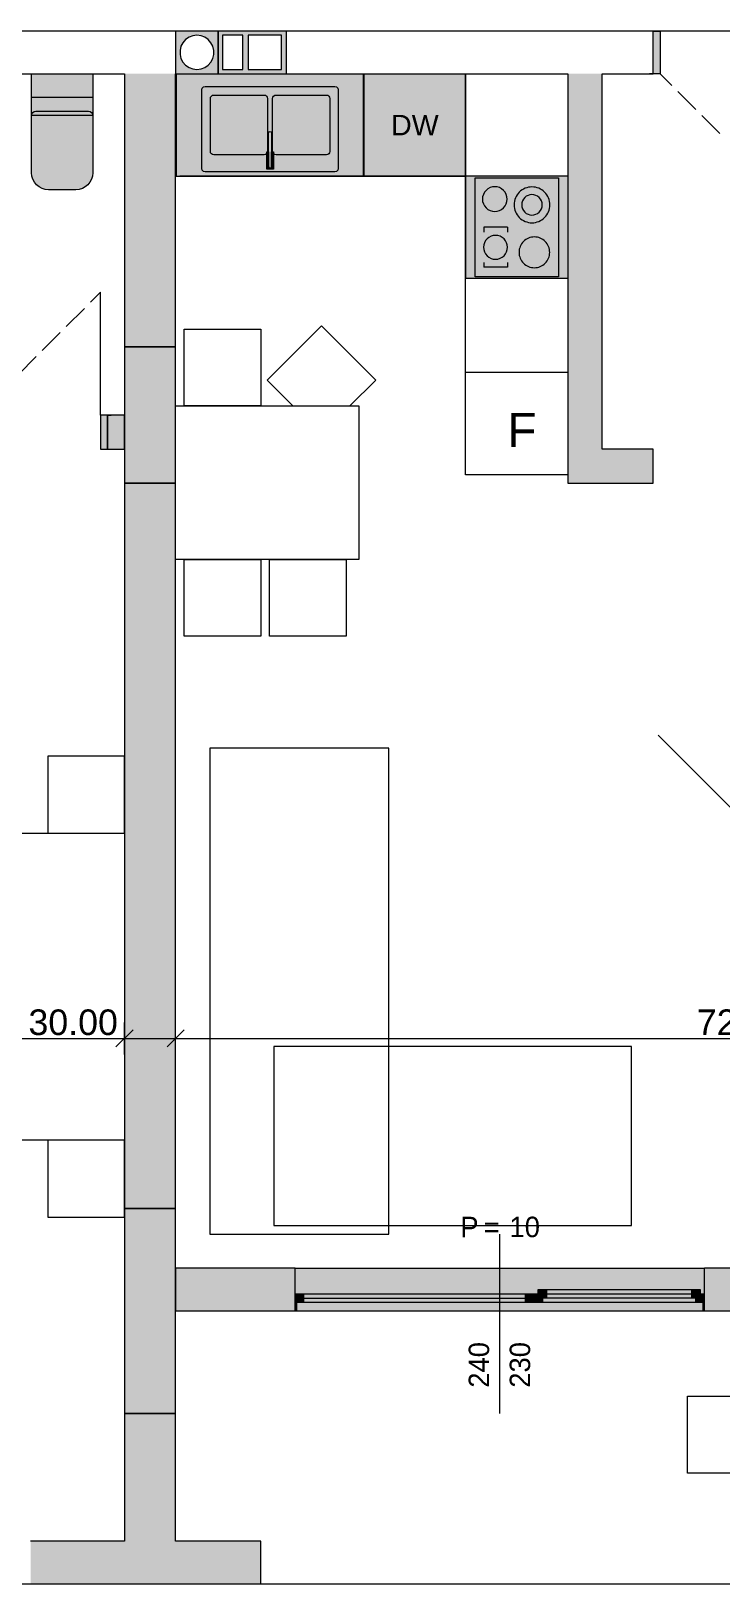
# Model space of a CAD drawing. Header units: millimetres. Extents: x 5493291 to 5652041, y -5155064 to -5098765.
# Drawn here: x 5596958 to 5601003, y -5130992 to -5121892 of the extents above; entities that cross this region are included whole.
import ezdxf

# ---------------------------------------------------------------- set-up
doc = ezdxf.new("R2010")
doc.units = ezdxf.units.MM
doc.header["$MEASUREMENT"] = 0
doc.layers.add('Drawing & Figure', color=7, linetype='Continuous')
for name, color, linetype, lineweight in [('Drawing & Figure_Pen_No__1', 7, 'Continuous', 13), ('Drawing & Figure_Pen_No__101', 252, 'Continuous', 13), ('Drawing & Figure_Pen_No__2', 8, 'Continuous', 13)]:
    doc.layers.add(name, color=color, linetype=linetype, lineweight=lineweight)
for name, color, linetype, lineweight, true_color in [('Drawing & Figure_Pen_No__102', 7, 'Continuous', 13, 0xcccccc), ('Drawing & Figure_Pen_No__105', 7, 'Continuous', 13, 0xcae6ff), ('Drawing & Figure_Pen_No__145', 7, 'Continuous', 13, 0x0077b0), ('Drawing & Figure_Pen_No__181', 7, 'Continuous', 5, 0x282828), ('Drawing & Figure_Pen_No__61', 7, 'Continuous', 13, 0x6a6a6a), ('Drawing & Figure_Pen_No__62', 7, 'Continuous', 13, 0xaaaaaa), ('Drawing & Figure_Pen_No__65', 7, 'Continuous', 20, 0x80c2ff)]:
    doc.layers.add(name, color=color, linetype=linetype, lineweight=lineweight, true_color=true_color)
doc.styles.add('GENERATED_STYLE_1', font='GIL_____.TTF')
doc.styles.add('GENERATED_STYLE_2', font='arial.ttf')
doc.styles.add('GENERATED_STYLE_3', font='ARIALUNI.ttf')

msp = doc.modelspace()

# ---------------------------------------------------------------- hatches: boundary and pattern name
at = {"layer": 'Drawing & Figure', "linetype": 'Continuous', "lineweight": 20}
h = msp.add_hatch(color=6, dxfattribs=at)
h.paths.add_polyline_path([(5597805.6, -5122141.5), (5598055.7, -5122141.5), (5598055.7, -5121891.5), (5597805.6, -5121891.5), (5597805.6, -5121911.5), (5597805.6, -5122121.5)])
h.paths.add_polyline_path([(5597831.8, -5122004.5), (5597837.1, -5121981.1), (5597848.4, -5121959.7), (5597864.4, -5121941.6), (5597884.6, -5121928), (5597907.2, -5121919.4), (5597931, -5121916.5), (5597954.7, -5121919.4), (5597977.3, -5121928), (5597996.9, -5121941.6), (5598013, -5121959.7), (5598024.2, -5121981.1), (5598030.2, -5122004.5), (5598030.2, -5122028.5), (5598024.2, -5122051.9), (5598013, -5122073.3), (5597996.9, -5122091.4), (5597977.3, -5122105.1), (5597954.7, -5122113.6), (5597931, -5122116.5), (5597907.2, -5122113.6), (5597884.6, -5122105.1), (5597864.4, -5122091.4), (5597848.4, -5122073.3), (5597837.1, -5122051.9), (5597831.8, -5122028.5)], flags=0)
h = msp.add_hatch(color=6, dxfattribs=at)
h.paths.add_polyline_path([(5598055.7, -5121891.5), (5598055.7, -5122141.5), (5598456.1, -5122141.5), (5598456.1, -5121891.5)])
h.paths.add_polyline_path([(5598080.7, -5121916.5), (5598200.7, -5121916.5), (5598200.7, -5122116.5), (5598080.7, -5122116.5)], flags=0)
h.paths.add_polyline_path([(5598427, -5122116.5), (5598231, -5122116.5), (5598231, -5121916.5), (5598427, -5121916.5)], flags=0)
at = {"layer": 'Drawing & Figure_Pen_No__1', "linetype": 'Continuous', "lineweight": 0, "true_color": 0xffffff}
for points in [[(5600605.8, -5121891.5), (5600605.8, -5122141.5), (5600646.2, -5122141.5), (5600646.2, -5121891.5)], [(5597060.7, -5122821.6), (5597220.5, -5122821.6), (5597240.1, -5122819.6), (5597259.1, -5122814), (5597276.4, -5122804.7), (5597291.2, -5122792.3), (5597303.7, -5122777.1), (5597313.2, -5122759.8), (5597318.5, -5122741.1), (5597320.9, -5122721.5), (5597320.9, -5122141.5), (5596960.9, -5122141.5), (5596960.9, -5122721.5), (5596962.7, -5122741.1), (5596968.1, -5122759.8), (5596977.6, -5122777.1), (5596990.1, -5122792.3), (5597004.9, -5122804.7), (5597022.7, -5122814), (5597041.1, -5122819.6)], [(5597505.7, -5122141.5), (5597505.7, -5123741.6), (5597805.6, -5123741.6), (5597805.6, -5122141.5)], [(5597809.2, -5122141.5), (5597809.2, -5122741.5), (5598909.3, -5122741.5), (5598909.3, -5122141.5)], [(5597979.1, -5122216.5), (5597969.6, -5122219.2), (5597961.9, -5122226.5), (5597959.5, -5122236.5), (5597959.5, -5122696.5), (5597961.9, -5122706.6), (5597969.6, -5122713.9), (5597979.1, -5122716.5), (5598739.4, -5122716.5), (5598749.5, -5122713.9), (5598756.7, -5122706.6), (5598759.6, -5122696.5), (5598759.6, -5122236.5), (5598756.7, -5122226.5), (5598749.5, -5122219.2), (5598739.4, -5122216.5)], [(5598905.8, -5122141.5), (5598905.8, -5122741.5), (5599505.7, -5122741.5), (5599505.7, -5122141.5)], [(5600105.7, -5122141.5), (5600105.7, -5124341.6), (5600305.9, -5124341.6), (5600305.9, -5122141.5)], [(5598350.4, -5122488.6), (5598350.4, -5122686.5), (5598353.3, -5122692.9), (5598359.3, -5122695.5), (5598365.8, -5122692.9), (5598368.2, -5122686.5), (5598368.2, -5122488.7), (5598365.8, -5122482.3), (5598359.3, -5122479.6), (5598353.3, -5122482.3)], [(5598339.7, -5122599.5), (5598339.7, -5122634.5), (5598350.4, -5122634.5), (5598350.4, -5122599.5)], [(5598339.7, -5122635.5), (5598339.7, -5122700.6), (5598379.5, -5122700.6), (5598379.5, -5122635.5), (5598368.2, -5122635.5), (5598368.2, -5122686.5), (5598365.8, -5122692.9), (5598359.3, -5122695.5), (5598353.3, -5122692.9), (5598350.4, -5122686.5), (5598350.4, -5122635.5)], [(5598378.9, -5122599.5), (5598368.2, -5122599.5), (5598368.2, -5122634.5), (5598378.9, -5122634.5)], [(5600105.7, -5122741.5), (5599505.7, -5122741.5), (5599505.7, -5123341.6), (5600105.7, -5123341.6)], [(5600051, -5122751.5), (5599561, -5122751.5), (5599561, -5123331.5), (5600051, -5123331.5)], [(5597405.9, -5124141.6), (5597366.1, -5124141.6), (5597366.1, -5124341.6), (5597405.9, -5124341.6)], [(5597405.9, -5124141.6), (5597405.9, -5124341.6), (5597505.7, -5124341.6), (5597505.7, -5124141.6)], [(5600605.8, -5124341.6), (5600105.7, -5124341.6), (5600105.7, -5124541.6), (5600605.8, -5124541.6)], [(5597505.7, -5124541.6), (5597505.7, -5128791.4), (5597805.6, -5128791.4), (5597805.6, -5124541.6)], [(5597805.6, -5129141.9), (5597805.6, -5129392), (5598506, -5129392), (5598506, -5129341.5), (5598506, -5129291.6), (5598506, -5129141.9)], [(5600905.8, -5129341.5), (5600905.8, -5129291.6), (5600905.8, -5129141.9), (5598506, -5129141.9), (5598506, -5129291.6), (5598506, -5129341.5)], [(5600905.8, -5129341.5), (5600905.8, -5129392), (5601805.8, -5129392), (5601805.8, -5129141.9), (5600905.8, -5129141.9), (5600905.8, -5129291.6)], [(5598506, -5129291.6), (5598506, -5129341.5), (5598555.9, -5129341.5), (5598555.9, -5129291.6)], [(5598555.9, -5129291.6), (5598555.9, -5129341.5), (5599856.2, -5129341.5), (5599856.2, -5129291.6)], [(5599906.1, -5129341.5), (5599906.1, -5129291.6), (5599856.2, -5129291.6), (5599856.2, -5129341.5)], [(5599906.1, -5129291.6), (5599906.1, -5129341.5), (5599956, -5129341.5), (5599956, -5129316.6), (5599931, -5129316.6), (5599931, -5129291.6)], [(5599931, -5129266.7), (5599931, -5129316.6), (5599980.9, -5129316.6), (5599980.9, -5129266.7)], [(5600831, -5129266.7), (5599980.9, -5129266.7), (5599980.9, -5129316.6), (5599956, -5129316.6), (5599956, -5129341.5), (5600855.9, -5129341.5), (5600855.9, -5129316.6), (5600831, -5129316.6)], [(5600831, -5129316.6), (5600831, -5129266.7), (5599980.9, -5129266.7), (5599980.9, -5129316.6)], [(5600880.9, -5129316.6), (5600880.9, -5129266.7), (5600831, -5129266.7), (5600831, -5129316.6)], [(5600905.8, -5129341.5), (5600905.8, -5129291.6), (5600880.9, -5129291.6), (5600880.9, -5129316.6), (5600855.9, -5129316.6), (5600855.9, -5129341.5)], [(5598506, -5129341.5), (5598506, -5129392), (5598516.1, -5129392), (5600895.7, -5129392), (5600905.8, -5129392), (5600905.8, -5129341.5)], [(5598516.1, -5129392), (5598516.1, -5129341.5), (5598506, -5129341.5), (5598506, -5129392)], [(5600905.8, -5129392), (5600905.8, -5129341.5), (5600895.7, -5129341.5), (5600895.7, -5129392)], [(5597505.7, -5129992), (5597505.7, -5130741.6), (5597805.6, -5130741.6), (5597805.6, -5129992)], [(5596955.6, -5130941.8), (5596955.6, -5130991.7), (5598305.8, -5130991.7), (5598305.8, -5130741.6), (5596955.6, -5130741.6), (5596955.6, -5130891.9)]]:
    msp.add_hatch(color=7, dxfattribs=at).paths.add_polyline_path(points)
at = {"layer": 'Drawing & Figure_Pen_No__1', "linetype": 'Continuous', "lineweight": 0, "true_color": 0x000000}
for points in [[(5597805.6, -5124541.6), (5597805.6, -5123741.6), (5597505.7, -5123741.6), (5597505.7, -5124541.6)], [(5597805.6, -5128791.4), (5597505.7, -5128791.4), (5597505.7, -5129992), (5597805.6, -5129992)]]:
    msp.add_hatch(color=18, dxfattribs=at).paths.add_polyline_path(points)

# ---------------------------------------------------------------- linework, layer by layer
at = {"layer": 'Drawing & Figure_Pen_No__1', "color": 7, "linetype": 'Continuous', "lineweight": 13}
for points in [[(5608504.5, -5121891.5), (5589555.9, -5121891.5)], [(5600605.8, -5121891.5), (5591005.9, -5121891.5)], [(5598055.7, -5121891.5), (5597805.6, -5121891.5)], [(5597805.6, -5121891.5), (5597805.6, -5121911.5)], [(5597805.6, -5121911.5), (5597805.6, -5122121.5)], [(5597864.4, -5121941.6), (5597848.4, -5121959.7)], [(5597884.6, -5121928), (5597864.4, -5121941.6)], [(5597907.2, -5121919.4), (5597884.6, -5121928)], [(5597931, -5121916.5), (5597907.2, -5121919.4)], [(5597954.7, -5121919.4), (5597931, -5121916.5)], [(5597977.3, -5121928), (5597954.7, -5121919.4)], [(5597996.9, -5121941.6), (5597977.3, -5121928)], [(5598013, -5121959.7), (5597996.9, -5121941.6)], [(5598055.7, -5122141.5), (5598055.7, -5121891.5)], [(5598456.1, -5121891.5), (5598055.7, -5121891.5)], [(5598055.7, -5121891.5), (5598055.7, -5122141.5)], [(5598200.7, -5121916.5), (5598080.7, -5121916.5)], [(5598080.7, -5121916.5), (5598080.7, -5122116.5)], [(5598200.7, -5122116.5), (5598200.7, -5121916.5)], [(5598427, -5121916.5), (5598231, -5121916.5)], [(5598231, -5121916.5), (5598231, -5122116.5)], [(5598427, -5122116.5), (5598427, -5121916.5)], [(5598456.1, -5122141.5), (5598456.1, -5121891.5)], [(5600605.8, -5121891.5), (5600583.9, -5121891.5)], [(5600605.8, -5121891.5), (5600583.9, -5121891.5)], [(5600605.8, -5121891.5), (5600583.9, -5121891.5)], [(5600605.8, -5122141.5), (5600605.8, -5121891.5)], [(5600605.8, -5122141.5), (5600605.8, -5121891.5)], [(5600605.8, -5122141.5), (5600605.8, -5121891.5)], [(5597837.1, -5121981), (5597831.8, -5122004.5)], [(5597831.8, -5122004.5), (5597831.8, -5122028.5)], [(5597831.8, -5122028.5), (5597837.1, -5122051.9)], [(5597848.4, -5121959.7), (5597837.1, -5121981)], [(5598024.2, -5121981), (5598013, -5121959.7)], [(5598030.2, -5122004.5), (5598024.2, -5121981)], [(5598024.2, -5122051.9), (5598030.2, -5122028.5)], [(5598030.2, -5122028.5), (5598030.2, -5122004.5)], [(5597805.6, -5122121.5), (5597805.6, -5122141.5)], [(5597837.1, -5122051.9), (5597848.4, -5122073.3)], [(5597848.4, -5122073.3), (5597864.4, -5122091.4)], [(5597864.4, -5122091.4), (5597884.6, -5122105.1)], [(5597884.6, -5122105.1), (5597907.2, -5122113.6)], [(5597907.2, -5122113.6), (5597931, -5122116.5)], [(5597931, -5122116.5), (5597954.7, -5122113.6)], [(5597954.7, -5122113.6), (5597977.3, -5122105.1)], [(5597977.3, -5122105.1), (5597996.9, -5122091.4)], [(5597996.9, -5122091.4), (5598013, -5122073.3)], [(5598013, -5122073.3), (5598024.2, -5122051.9)], [(5598080.7, -5122116.5), (5598200.7, -5122116.5)], [(5598231, -5122116.5), (5598427, -5122116.5)], [(5593305.9, -5122141.5), (5597505.7, -5122141.5)], [(5597505.7, -5122141.5), (5597505.7, -5123741.6)], [(5597805.6, -5123741.6), (5597805.6, -5122141.5)], [(5597805.6, -5122141.5), (5600105.7, -5122141.5)], [(5597805.6, -5122141.5), (5598055.7, -5122141.5)], [(5598055.7, -5122141.5), (5598456.1, -5122141.5)], [(5600105.7, -5122141.5), (5600105.7, -5124341.6)], [(5600305.9, -5124341.6), (5600305.9, -5122141.5)], [(5600305.9, -5122141.5), (5600605.8, -5122141.5)], [(5600605.8, -5122141.5), (5600583.9, -5122141.5)], [(5600605.8, -5122141.5), (5600583.9, -5122141.5)], [(5600605.8, -5122141.5), (5600583.9, -5122141.5)], [(5597505.7, -5123741.6), (5597805.6, -5123741.6)], [(5597805.6, -5123741.6), (5597505.7, -5123741.6)], [(5597505.7, -5123741.6), (5597505.7, -5124541.6)], [(5597805.6, -5124541.6), (5597805.6, -5123741.6)], [(5597405.9, -5124141.6), (5597427.8, -5124141.6)], [(5597405.9, -5124141.6), (5597405.9, -5124341.6)], [(5597505.7, -5124141.6), (5597405.9, -5124141.6)], [(5597405.9, -5124141.6), (5597405.9, -5124341.6)], [(5597405.9, -5124141.6), (5597405.9, -5124341.6)], [(5597405.9, -5124141.6), (5597427.8, -5124141.6)], [(5597405.9, -5124141.6), (5597427.8, -5124141.6)], [(5597505.7, -5124341.6), (5597505.7, -5124141.6)], [(5597405.9, -5124341.6), (5597427.8, -5124341.6)], [(5597405.9, -5124341.6), (5597505.7, -5124341.6)], [(5597405.9, -5124341.6), (5597427.8, -5124341.6)], [(5597405.9, -5124341.6), (5597427.8, -5124341.6)], [(5600105.7, -5124341.6), (5600105.7, -5124541.6)], [(5600605.8, -5124341.6), (5600305.9, -5124341.6)], [(5600605.8, -5124541.6), (5600605.8, -5124341.6)], [(5597505.7, -5124541.6), (5597505.7, -5128791.4)], [(5597805.6, -5124541.6), (5597505.7, -5124541.6)], [(5597505.7, -5124541.6), (5597805.6, -5124541.6)], [(5597805.6, -5128791.4), (5597805.6, -5124541.6)], [(5600105.7, -5124541.6), (5600605.8, -5124541.6)], [(5597505.7, -5127888.5), (5597505.7, -5127700.8)], [(5597805.6, -5127888.5), (5597805.6, -5127700.8)], [(5594505.9, -5127794.7), (5597505.7, -5127794.7)], [(5597505.7, -5127794.7), (5597805.6, -5127794.7)], [(5597805.6, -5127794.7), (5605056.2, -5127794.7)], [(5597505.7, -5128791.4), (5597805.6, -5128791.4)], [(5597805.6, -5128791.4), (5597505.7, -5128791.4)], [(5597505.7, -5128791.4), (5597505.7, -5129992)], [(5597805.6, -5129992), (5597805.6, -5128791.4)], [(5598506, -5129141.9), (5597805.6, -5129141.9)], [(5597805.6, -5129141.9), (5597805.6, -5129392)], [(5598506, -5129291.6), (5598506, -5129141.9)], [(5600905.8, -5129291.6), (5600905.8, -5129141.9)], [(5601805.8, -5129141.9), (5600905.8, -5129141.9)], [(5598506, -5129341.5), (5598506, -5129291.6)], [(5600905.8, -5129341.5), (5600905.8, -5129291.6)], [(5597805.6, -5129392), (5598506, -5129392)], [(5598506, -5129392), (5598506, -5129341.5)], [(5598506, -5129392), (5598506, -5129341.5)], [(5600905.8, -5129392), (5600905.8, -5129341.5)], [(5600905.8, -5129392), (5600905.8, -5129341.5)], [(5600905.8, -5129392), (5601805.8, -5129392)], [(5597505.7, -5129992), (5597505.7, -5130741.6)], [(5597805.6, -5129992), (5597505.7, -5129992)], [(5597505.7, -5129992), (5597805.6, -5129992)], [(5597805.6, -5130741.6), (5597805.6, -5129992)], [(5597505.7, -5130741.6), (5596955.6, -5130741.6)], [(5598305.8, -5130741.6), (5597805.6, -5130741.6)], [(5598305.8, -5130991.7), (5598305.8, -5130741.6)], [(5540454.1, -5130991.7), (5619356.6, -5130991.7)], [(5540454.1, -5130991.7), (5619356.6, -5130991.7)], [(5596955.6, -5130991.7), (5598305.8, -5130991.7)]]:
    msp.add_lwpolyline(points, dxfattribs=at)
at = {"layer": 'Drawing & Figure_Pen_No__101', "color": 252, "linetype": 'Continuous', "lineweight": 13}
for points in [[(5596960.9, -5122721.5), (5596960.9, -5122141.5)], [(5596960.9, -5122141.5), (5597320.9, -5122141.5)], [(5597320.9, -5122141.5), (5597320.9, -5122721.5)], [(5597320.9, -5122281.5), (5596960.9, -5122281.5)], [(5597320.9, -5122386.5), (5596960.9, -5122386.5)], [(5596985.9, -5122361.6), (5597140.9, -5122361.6)], [(5597140.9, -5122361.6), (5597296, -5122361.6)], [(5596962.7, -5122741.1), (5596960.9, -5122721.5)], [(5596968.1, -5122759.8), (5596962.7, -5122741.1)], [(5596977.6, -5122777.1), (5596968.1, -5122759.8)], [(5597313.2, -5122759.8), (5597303.7, -5122777.1)], [(5597318.5, -5122741.1), (5597313.2, -5122759.8)], [(5597320.9, -5122721.5), (5597318.5, -5122741.1)], [(5596990.1, -5122792.3), (5596977.6, -5122777.1)], [(5597004.9, -5122804.7), (5596990.1, -5122792.3)], [(5597022.7, -5122814), (5597004.9, -5122804.7)], [(5597041.1, -5122819.6), (5597022.7, -5122814)], [(5597060.7, -5122821.6), (5597041.1, -5122819.6)], [(5597220.5, -5122821.6), (5597060.7, -5122821.6)], [(5597240.1, -5122819.6), (5597220.5, -5122821.6)], [(5597259.1, -5122814), (5597240.1, -5122819.6)], [(5597276.4, -5122804.7), (5597259.1, -5122814)], [(5597291.2, -5122792.3), (5597276.4, -5122804.7)], [(5597303.7, -5122777.1), (5597291.2, -5122792.3)], [(5597856.1, -5123637.9), (5598305.8, -5123637.9)], [(5597856.1, -5124087.9), (5597856.1, -5123637.9)], [(5598305.8, -5123637.9), (5598305.8, -5124087.9)], [(5598342, -5123937.1), (5598660.4, -5123619)], [(5598660.4, -5123619), (5598978.8, -5123937.1)], [(5598492.9, -5124087.9), (5598342, -5123937.1)], [(5598978.8, -5123937.1), (5598827.9, -5124087.9)], [(5597805.6, -5124987.9), (5597805.6, -5124087.9)], [(5597805.6, -5124087.9), (5598880.8, -5124087.9)], [(5598305.8, -5124087.9), (5597856.1, -5124087.9)], [(5598880.8, -5124087.9), (5598880.8, -5124987.9)], [(5598880.8, -5124987.9), (5597805.6, -5124987.9)], [(5597856.1, -5124987.9), (5598305.8, -5124987.9)], [(5597856.1, -5125437.9), (5597856.1, -5124987.9)], [(5598305.8, -5124987.9), (5598305.8, -5125437.9)], [(5598355.7, -5124987.9), (5598806, -5124987.9)], [(5598355.7, -5125437.9), (5598355.7, -5124987.9)], [(5598806, -5124987.9), (5598806, -5125437.9)], [(5598305.8, -5125437.9), (5597856.1, -5125437.9)], [(5598806, -5125437.9), (5598355.7, -5125437.9)], [(5601518.9, -5126902), (5600635, -5126018.3)], [(5599056, -5126093.8), (5598005.8, -5126093.8)], [(5598005.8, -5126093.8), (5598005.8, -5128941.7)], [(5599056, -5128941.7), (5599056, -5126093.8)], [(5597505.7, -5126141.6), (5597056, -5126141.6)], [(5597056, -5126141.6), (5597056, -5126591.7)], [(5597505.7, -5126591.7), (5597505.7, -5126141.6)], [(5595705.8, -5126591.7), (5597505.7, -5126591.7)], [(5597056, -5126591.7), (5597505.7, -5126591.7)], [(5597505.7, -5126591.7), (5597505.7, -5128391.7)], [(5600478.1, -5127841.6), (5598382.4, -5127841.6)], [(5598382.4, -5127841.6), (5598382.4, -5128891.8)], [(5600478.1, -5128891.8), (5600478.1, -5127841.6)], [(5597505.7, -5128391.7), (5595705.8, -5128391.7)], [(5597505.7, -5128391.7), (5597056, -5128391.7)], [(5597056, -5128391.7), (5597056, -5128841.9)], [(5597505.7, -5128841.9), (5597505.7, -5128391.7)], [(5597056, -5128841.9), (5597505.7, -5128841.9)], [(5598005.8, -5128941.7), (5599056, -5128941.7)], [(5598382.4, -5128891.8), (5600478.1, -5128891.8)], [(5600806, -5130341.8), (5600806, -5129891.6)], [(5600806, -5129891.6), (5601255.7, -5129891.6)], [(5601255.7, -5130341.8), (5600806, -5130341.8)]]:
    msp.add_lwpolyline(points, dxfattribs=at)
for points in [[(5596960.9, -5122386.5, -0.413734), (5596985.9, -5122361.6)], [(5597296, -5122361.6, -0.413734), (5597320.9, -5122386.5)]]:
    msp.add_lwpolyline(points, format="xyb", dxfattribs=at)
at = {"layer": 'Drawing & Figure_Pen_No__102', "color": 254, "linetype": 'Continuous', "lineweight": 13, "true_color": 0xcccccc}
for points in [[(5597809.2, -5122141.5), (5598909.3, -5122141.5)], [(5597809.2, -5122141.5), (5597809.2, -5122741.5)], [(5597961.9, -5122226.5), (5597969.6, -5122219.2)], [(5597969.6, -5122219.2), (5597979.7, -5122216.5)], [(5597979.7, -5122216.5), (5598739.4, -5122216.5)], [(5598739.4, -5122216.5), (5598749.5, -5122219.2)], [(5598749.5, -5122219.2), (5598756.7, -5122226.5)], [(5598905.8, -5122141.5), (5599505.7, -5122141.5)], [(5598905.8, -5122141.5), (5598905.8, -5122741.5)], [(5598909.3, -5122141.5), (5598909.3, -5122741.5)], [(5599505.7, -5122141.5), (5599505.7, -5122741.5)], [(5597959.5, -5122236.5), (5597961.9, -5122226.5)], [(5597959.5, -5122696.5), (5597959.5, -5122236.5)], [(5598009.4, -5122596.5), (5598009.4, -5122286.5)], [(5598029.6, -5122266.5), (5598324.2, -5122266.5)], [(5598344.4, -5122286.5), (5598344.4, -5122596.5)], [(5598374.1, -5122596.5), (5598374.1, -5122286.5)], [(5598394.3, -5122266.5), (5598689.5, -5122266.5)], [(5598709.1, -5122286.5), (5598709.1, -5122596.5)], [(5598756.7, -5122226.5), (5598759.6, -5122236.5)], [(5598759.6, -5122236.5), (5598759.6, -5122696.5)], [(5598350.4, -5122488.6), (5598353.3, -5122482.3)], [(5598350.4, -5122686.5), (5598350.4, -5122488.6)], [(5598353.3, -5122482.3), (5598359.3, -5122479.6)], [(5598359.3, -5122479.6), (5598365.8, -5122482.3)], [(5598365.8, -5122482.3), (5598368.2, -5122488.7)], [(5598368.2, -5122488.7), (5598368.2, -5122686.5)], [(5598324.2, -5122616.5), (5598029.6, -5122616.5)], [(5598339.7, -5122599.5), (5598350.4, -5122599.5)], [(5598339.7, -5122634.6), (5598339.7, -5122599.5)], [(5598350.4, -5122634.6), (5598339.7, -5122634.6)], [(5598339.7, -5122635.5), (5598350.4, -5122635.5)], [(5598339.7, -5122700.6), (5598339.7, -5122635.5)], [(5598350.4, -5122599.5), (5598350.4, -5122634.6)], [(5598350.4, -5122635.5), (5598350.4, -5122686.5)], [(5598368.2, -5122634.6), (5598368.2, -5122599.5)], [(5598368.2, -5122599.5), (5598378.9, -5122599.5)], [(5598378.9, -5122634.6), (5598368.2, -5122634.6)], [(5598368.2, -5122686.5), (5598368.2, -5122635.5)], [(5598368.2, -5122635.5), (5598379.5, -5122635.5)], [(5598378.9, -5122599.5), (5598378.9, -5122634.6)], [(5598379.5, -5122635.5), (5598379.5, -5122700.6)], [(5598689.5, -5122616.5), (5598394.3, -5122616.5)], [(5597809.2, -5122741.5), (5598909.3, -5122741.5)], [(5597961.9, -5122706.6), (5597959.5, -5122696.5)], [(5597969.6, -5122713.9), (5597961.9, -5122706.6)], [(5597979.7, -5122716.5), (5597969.6, -5122713.9)], [(5598739.4, -5122716.5), (5597979.7, -5122716.5)], [(5598379.5, -5122700.6), (5598339.7, -5122700.6)], [(5598353.3, -5122692.9), (5598350.4, -5122686.5)], [(5598350.4, -5122686.5), (5598353.3, -5122692.9)], [(5598359.3, -5122695.5), (5598353.3, -5122692.9)], [(5598353.3, -5122692.9), (5598359.3, -5122695.5)], [(5598365.8, -5122692.9), (5598359.3, -5122695.5)], [(5598359.3, -5122695.5), (5598365.8, -5122692.9)], [(5598368.2, -5122686.5), (5598365.8, -5122692.9)], [(5598365.8, -5122692.9), (5598368.2, -5122686.5)], [(5598749.5, -5122713.9), (5598739.4, -5122716.5)], [(5598756.7, -5122706.6), (5598749.5, -5122713.9)], [(5598759.6, -5122696.5), (5598756.7, -5122706.6)], [(5598905.8, -5122741.5), (5599505.7, -5122741.5)], [(5599505.7, -5122741.5), (5599505.7, -5123341.6)], [(5600105.7, -5122741.5), (5599505.7, -5122741.5)], [(5599561, -5123331.6), (5599561, -5122751.5)], [(5599561, -5122751.5), (5600051, -5122751.5)], [(5600051, -5122751.5), (5600051, -5123331.6)], [(5600105.7, -5122741.5), (5600105.7, -5123341.6)], [(5599752.2, -5123041.5), (5599612.1, -5123041.5)], [(5599612.1, -5123041.5), (5599612.1, -5123070.6)], [(5599752.2, -5123041.5), (5599752.2, -5123070.6)], [(5599612.1, -5123246.9), (5599612.1, -5123275.9)], [(5599752.2, -5123275.9), (5599612.1, -5123275.9)], [(5599752.2, -5123246.9), (5599752.2, -5123275.9)], [(5600105.7, -5123341.6), (5599505.7, -5123341.6)], [(5600051, -5123331.6), (5599561, -5123331.6)]]:
    msp.add_lwpolyline(points, dxfattribs=at)
for points in [[(5598009.4, -5122286.5, -0.413745), (5598029.6, -5122266.5)], [(5598324.2, -5122266.5, -0.413745), (5598344.4, -5122286.5)], [(5598374.1, -5122286.5, -0.413716), (5598394.3, -5122266.5)], [(5598689.5, -5122266.5, -0.413732), (5598709.1, -5122286.5)], [(5598029.6, -5122616.5, -0.413746), (5598009.4, -5122596.5)], [(5598344.4, -5122596.5, -0.413746), (5598324.2, -5122616.5)], [(5598394.3, -5122616.5, -0.413718), (5598374.1, -5122596.5)], [(5598709.1, -5122596.5, -0.413733), (5598689.5, -5122616.5)]]:
    msp.add_lwpolyline(points, format="xyb", dxfattribs=at)
for points in [[(5599749.3, -5122876.3, 0.414214), (5599676.8, -5122803.7, 0.414214), (5599604.3, -5122876.3, 0.414214), (5599676.8, -5122948.7, 0.414214)], [(5599999.4, -5122909.9, 0.414214), (5599894.8, -5122804.9, 0.414214), (5599789.7, -5122909.9, 0.414214), (5599894.8, -5123014.9, 0.414214)], [(5599954.8, -5122909.9, 0.414214), (5599894.8, -5122849.9, 0.414214), (5599834.8, -5122909.9, 0.414214), (5599894.8, -5122969.9, 0.414214)], [(5599751.6, -5123158.7, 0.414214), (5599681.6, -5123088.7, 0.414214), (5599611.5, -5123158.7, 0.414214), (5599681.6, -5123228.7, 0.414214)], [(5599998.8, -5123188.3, 0.414214), (5599909.1, -5123098.3, 0.414214), (5599818.8, -5123188.3, 0.414214), (5599909.1, -5123278.3, 0.414214)]]:
    msp.add_lwpolyline(points, format="xyb", close=True, dxfattribs=at)
at = {"layer": 'Drawing & Figure_Pen_No__145', "color": 144, "linetype": 'Continuous', "lineweight": 13, "true_color": 0x0077b0}
for points in [[(5597556.2, -5127744.8), (5597455.8, -5127844.6)], [(5597856.1, -5127744.8), (5597755.7, -5127844.6)], [(5599705.9, -5129992), (5599705.9, -5128941.7)]]:
    msp.add_lwpolyline(points, dxfattribs=at)
at = {"layer": 'Drawing & Figure_Pen_No__181', "color": 250, "linetype": 'Continuous', "lineweight": 5, "true_color": 0x282828}
for points in [[(5600646.2, -5122141.5), (5600714, -5122209.6)], [(5600749.6, -5122244.9), (5600855.3, -5122351)], [(5600891, -5122386.4), (5600996.7, -5122492.4)], [(5597306.7, -5123481), (5597366.1, -5123421.6)], [(5597164.7, -5123622.5), (5597271, -5123516.4)], [(5597023.3, -5123763.9), (5597129.6, -5123657.8)], [(5596881.9, -5123905.3), (5596988.3, -5123799.3)]]:
    msp.add_lwpolyline(points, dxfattribs=at)
at = {"layer": 'Drawing & Figure_Pen_No__2', "color": 8, "linetype": 'Continuous', "lineweight": 13}
for points in [[(5598506, -5129141.9), (5600905.8, -5129141.9)], [(5598506, -5129291.6), (5598506, -5129141.9)], [(5600905.8, -5129291.6), (5600905.8, -5129141.9)], [(5598506, -5129291.6), (5598555.9, -5129291.6)], [(5598506, -5129341.5), (5598506, -5129291.6)], [(5598506, -5129341.5), (5598506, -5129291.6)], [(5598555.9, -5129291.6), (5598555.9, -5129341.5)], [(5598555.9, -5129291.6), (5599856.2, -5129291.6)], [(5598555.9, -5129316.6), (5599856.2, -5129316.6)], [(5599856.2, -5129341.5), (5599856.2, -5129291.6)], [(5599856.2, -5129291.6), (5599906.1, -5129291.6)], [(5599906.1, -5129291.6), (5599931, -5129291.6)], [(5599931, -5129266.7), (5599980.9, -5129266.7)], [(5599931, -5129316.6), (5599931, -5129266.7)], [(5599931, -5129291.6), (5599931, -5129316.6)], [(5599931, -5129316.6), (5599956, -5129316.6)], [(5599980.9, -5129316.6), (5599931, -5129316.6)], [(5599956, -5129316.6), (5599956, -5129341.5)], [(5599980.9, -5129266.7), (5600831, -5129266.7)], [(5599980.9, -5129266.7), (5599980.9, -5129316.6)], [(5599980.9, -5129266.7), (5600831, -5129266.7)], [(5599980.9, -5129291.6), (5600831, -5129291.6)], [(5600831, -5129316.6), (5599980.9, -5129316.6)], [(5600831, -5129316.6), (5600831, -5129266.7)], [(5600831, -5129266.7), (5600880.9, -5129266.7)], [(5600880.9, -5129316.6), (5600831, -5129316.6)], [(5600855.9, -5129341.5), (5600855.9, -5129316.6)], [(5600855.9, -5129316.6), (5600880.9, -5129316.6)], [(5600880.9, -5129266.7), (5600880.9, -5129316.6)], [(5600880.9, -5129316.6), (5600880.9, -5129291.6)], [(5600880.9, -5129291.6), (5600905.8, -5129291.6)], [(5600905.8, -5129341.5), (5600905.8, -5129291.6)], [(5600905.8, -5129341.5), (5600905.8, -5129291.6)], [(5598516.1, -5129341.5), (5598506, -5129341.5)], [(5598506, -5129341.5), (5598506, -5129392)], [(5598555.9, -5129341.5), (5598506, -5129341.5)], [(5598506, -5129392), (5598506, -5129341.5)], [(5598506, -5129392), (5598506, -5129341.5)], [(5598506, -5129392), (5598506, -5129341.5)], [(5598506, -5129392), (5600905.8, -5129392)], [(5598506, -5129392), (5598516.1, -5129392)], [(5598516.1, -5129392), (5598516.1, -5129341.5)], [(5598516.1, -5129392), (5600895.7, -5129392)], [(5599856.2, -5129341.5), (5598555.9, -5129341.5)], [(5599906.1, -5129341.5), (5599856.2, -5129341.5)], [(5599956, -5129341.5), (5599906.1, -5129341.5)], [(5600855.9, -5129341.5), (5599956, -5129341.5)], [(5600905.8, -5129341.5), (5600855.9, -5129341.5)], [(5600905.8, -5129341.5), (5600895.7, -5129341.5)], [(5600895.7, -5129341.5), (5600895.7, -5129392)], [(5600895.7, -5129392), (5600905.8, -5129392)], [(5600905.8, -5129392), (5600905.8, -5129341.5)], [(5600905.8, -5129392), (5600905.8, -5129341.5)], [(5600905.8, -5129392), (5600905.8, -5129341.5)], [(5600905.8, -5129392), (5600905.8, -5129341.5)]]:
    msp.add_lwpolyline(points, dxfattribs=at)
at = {"layer": 'Drawing & Figure_Pen_No__61', "color": 251, "linetype": 'Continuous', "lineweight": 13, "true_color": 0x6a6a6a}
for points in [[(5600605.8, -5121891.5), (5600646.2, -5121891.5)], [(5600605.8, -5122141.5), (5600605.8, -5121891.5)], [(5600646.2, -5121891.5), (5600646.2, -5122141.5)], [(5600646.2, -5122141.5), (5600605.8, -5122141.5)], [(5597366.1, -5124141.6), (5597366.1, -5123421.6)], [(5597405.9, -5124141.6), (5597366.1, -5124141.6)], [(5597366.1, -5124141.6), (5597366.1, -5124341.6)], [(5597405.9, -5124341.6), (5597405.9, -5124141.6)], [(5597366.1, -5124341.6), (5597405.9, -5124341.6)]]:
    msp.add_lwpolyline(points, dxfattribs=at)
at = {"layer": 'Drawing & Figure_Pen_No__62', "color": 253, "linetype": 'Continuous', "lineweight": 13, "true_color": 0xaaaaaa}
for points in [[(5599505.7, -5124491.6), (5599505.7, -5122141.5)], [(5599505.7, -5122741.5), (5597830, -5122741.5)], [(5600105.7, -5123891.6), (5599505.7, -5123891.6)], [(5600105.7, -5124491.6), (5599505.7, -5124491.6)]]:
    msp.add_lwpolyline(points, dxfattribs=at)

# ---------------------------------------------------------------- texts
at = {"layer": 'Drawing & Figure_Pen_No__1', "color": 7, "linetype": 'Continuous', "lineweight": 13, "attachment_point": 7}
for s, insert, char_height, style in [('\\A1;{\\pql;\\fArial|b0|i0|c0|p0;\\W1.000000;30.00}', (5596943.1, -5127777.1), 150.005, 'GENERATED_STYLE_2'), ('\\A1;{\\pql;\\fArial|b0|i0|c0|p0;\\W1.000000;725.00}', (5600861.1, -5127777), 150.005, 'GENERATED_STYLE_2'), ('\\A1;{\\pql;\\fGill Sans MT|b0|i0|c0|p0;\\W1.000000;P}', (5599474.5, -5128960), 120.004, 'GENERATED_STYLE_1'), ('\\A1;{\\pql;\\fGill Sans MT|b0|i0|c0|p0;\\W1.000000;10}', (5599763.1, -5128961.2), 120.004, 'GENERATED_STYLE_1'), ('\\A1;{\\pql;\\fGill Sans MT|b0|i0|c0|p0;\\W1.000000;=}', (5599611.8, -5128960), 120.004, 'GENERATED_STYLE_1'), ('\\A1;{\\pql;\\fGill Sans MT|b0|i0|c0|p0;\\W1.000000; }', (5599562.9, -5128960), 120.004, 'GENERATED_STYLE_1'), ('\\A1;{\\pql;\\fGill Sans MT|b0|i0|c0|p0;\\W1.000000; }', (5599714.2, -5128960), 120.004, 'GENERATED_STYLE_1')]:
    msp.add_mtext(s, dxfattribs=dict(at, insert=insert, char_height=char_height, style=style))
at = {"layer": 'Drawing & Figure_Pen_No__1', "color": 7, "linetype": 'Continuous', "lineweight": 13, "char_height": 120.004, "attachment_point": 7, "rotation": 90, "style": 'GENERATED_STYLE_1'}
for s, insert in [('\\A1;{\\pql;\\fGill Sans MT|b0|i0|c0|p0;\\W1.000000;240}', (5599645.4, -5129841.9)), ('\\A1;{\\pql;\\fGill Sans MT|b0|i0|c0|p0;\\W1.000000;230}', (5599885.8, -5129841.9))]:
    msp.add_mtext(s, dxfattribs=dict(at, insert=insert))
at = {"layer": 'Drawing & Figure_Pen_No__105', "color": 254, "linetype": 'Continuous', "lineweight": 13, "true_color": 0xcae6ff, "insert": (5599068.8, -5122502.6), "char_height": 120.004, "attachment_point": 7, "style": 'GENERATED_STYLE_2'}
msp.add_mtext('\\A1;{\\pql;\\fArial|b0|i0|c0|p0;\\W1.000000;DW}', dxfattribs=at)
at = {"layer": 'Drawing & Figure_Pen_No__65', "color": 151, "linetype": 'Continuous', "lineweight": 20, "true_color": 0x80c2ff, "insert": (5599750.9, -5124329.7), "char_height": 200.007, "attachment_point": 7, "style": 'GENERATED_STYLE_3'}
msp.add_mtext('\\A1;{\\pql;\\fArial Unicode MS|b0|i0|c0|p0;\\W1.000000;F}', dxfattribs=at)

doc.saveas('drawing.dxf')
